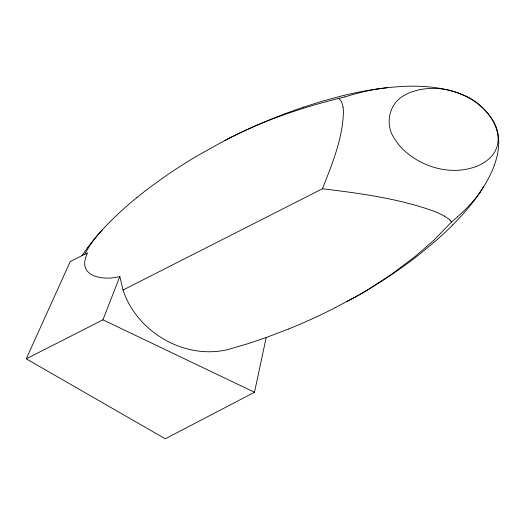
<?xml version="1.0" encoding="UTF-8"?>
<svg xmlns="http://www.w3.org/2000/svg" width="525" height="525" viewBox="0 0 525 525"><rect width="100%" height="100%" fill="white"/><g stroke="black" fill="none" stroke-linecap="round" stroke-linejoin="round"><path stroke-width="0.79" d="M87.577 247.649L82.005 255.642L70.219 261.568L26.25 358.831L165.277 438.795L254.494 392.26L266.188 337.536L288.428 329.077M494.491 164.765C498.389 153.904 500.286 141.868 497.241 130.554A111.372 65.343 -17.6 0 0 493.382 121.183C476.674 93.522 438.237 80.627 408.443 93.22A26.473 14.431 -16.5 0 0 404.539 95.287C388.605 103.353 384.471 125.055 394.866 139.178A147.125 79.616 -12.3 0 0 399.82 145.93A148.089 80.102 -12.2 0 0 403.581 149.901C423.052 168.276 453.639 176.354 478.754 165.441A29.203 17.194 -14.1 0 0 483.262 163.006C515.727 143.325 488.723 103.648 462.092 94.664A101.607 58.682 -17.6 0 0 452.681 91.258M26.25 358.831L102.939 319.83L119.831 276.498C103.281 281.019 75.607 276.826 87.616 252.833L82.005 255.649M266.188 337.536L247.498 343.829L228.329 349.466A57.842 38.023 -27.7 0 1 221.379 350.838C179.747 357.197 136.152 329.936 123.04 290.043L322.448 188.757C332.122 164.036 342.812 138.593 343.435 111.694A116.786 62.003 -23.8 0 0 343.028 107.093M84.807 254.29C91.107 241.868 100.498 231.374 110.243 221.557A272.101 182.195 -24.2 0 1 136.887 197.577M483.427 187.143L483.781 186.572L483.072 187.714M483.348 187.274L477.743 195.674M483.125 187.622L480.073 192.163M457.616 216.792L451.48 222.082L433.46 240.64L414.173 257.329L390.508 275.002L366.68 290.476A195.628 115.231 -22.9 0 1 346.723 301.534L335.698 307.401M452.701 224.982L446.801 230.751A268.57 148.444 -23.3 0 1 435.474 241.047L421.706 252.538A307.834 165.231 -24 0 1 381.413 281.361L369.226 288.999A224.332 128.973 -23.1 0 1 346.723 301.534M136.868 197.571L142.511 193.056A344.203 243.698 -22.4 0 1 152.939 185.122L165.073 176.439A438.408 333.316 -19.7 0 1 198.299 155.216L224.556 140.634M224.49 140.667L225.081 140.359M224.943 140.431L226.124 139.821M225.855 139.958L226.649 139.552M226.314 139.722L229.799 137.944M227.227 139.256L228.224 138.744M228.139 138.79L231.381 137.15M229.976 137.865L232.444 136.618M231.354 137.176C267.251 118.919 305.714 106.398 344.735 96.935M303.713 107.067L322.619 101.102L340.594 96.219A261.975 172.056 -20 0 1 367.992 90.405C395.922 85.877 425.092 83.416 452.662 91.271M376.819 89.145L383.329 88.167A115.894 67.298 -18.6 0 1 387.647 87.649M322.448 188.757C359.461 193.272 396.874 198.22 432.213 210.597A142.373 99.251 -21 0 1 439.425 213.577A87.865 59.351 -18.3 0 1 444.393 216.11M102.939 319.83L254.494 392.26M444.386 216.116L447.989 218.446A31.841 20.843 -15.8 0 1 450.069 220.238M338.986 98.805L340.115 99.796A29.308 15.573 -20.5 0 1 341.257 101.456L342.162 103.53A74.406 39.657 -22.2 0 1 343.015 107.1M450.063 220.238L451.48 222.082M123.04 290.043L119.831 276.498M477.803 195.687A230.803 130.837 -22.3 0 1 452.662 224.969M494.537 164.765A182.857 106.221 -20.7 0 1 483.748 186.572M232.45 136.638A425.545 320.362 -20.1 0 1 303.719 107.107M87.557 247.649A198.457 125.685 -26.1 0 1 102.723 229.438M335.705 307.42A301.133 162.487 -23.9 0 1 288.422 329.057M344.741 96.981A150.406 89.965 -18.7 0 1 376.825 89.073M480.178 192.183A153.313 90.09 -19.5 0 1 457.57 216.773"/></g></svg>
